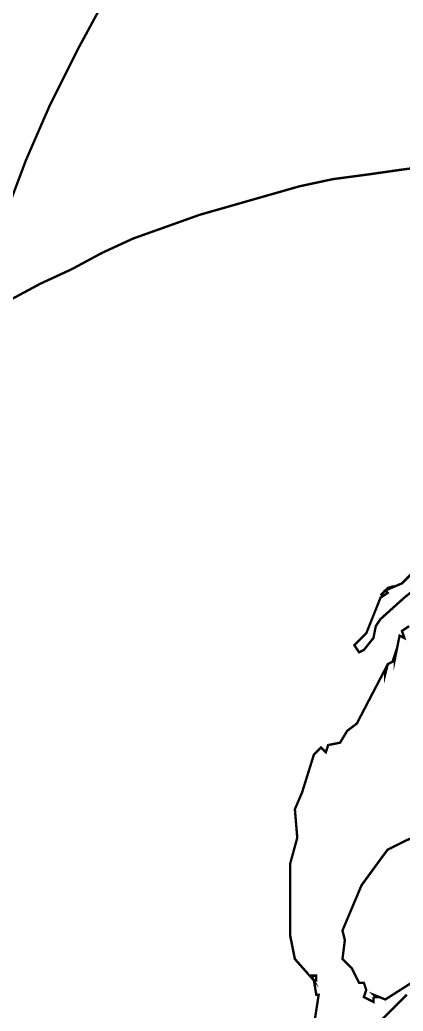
# Model space of a CAD drawing. Extents: x 475 to 2724, y -1 to 2248.
# Drawn here: x 975.4 to 1136.5, y 1249.1 to 1666 of the extents above; entities that cross this region are included whole.
import ezdxf

# ---------------------------------------------------------------- set-up
doc = ezdxf.new("R2010")
doc.units = 0
doc.layers.get('0').update_dxf_attribs({"color": 8, "linetype": 'CONTINUOUS'})

msp = doc.modelspace()

# ---------------------------------------------------------------- linework, layer by layer
at = {"color": 7, "const_width": 1}
for points in [[(1013, 1678), (1000, 1654), (988, 1630), (978, 1607), (969, 1583)], [(971, 1548), (984, 1555), (997, 1561), (1010, 1568), (1023, 1574), (1037, 1579), (1051, 1584), (1065, 1588), (1079, 1592), (1093, 1596), (1107, 1599), (1122, 1601), (1136, 1603), (1151, 1605)], [(1124, 1242), (1131, 1249), (1138, 1256)]]:
    msp.add_lwpolyline(points, dxfattribs=at)
at = {"color": 94, "const_width": 1}
for points in [[(1142, 1427), (1137, 1423), (1127, 1414), (1125, 1411), (1124, 1406), (1120, 1401), (1118, 1400), (1116, 1403), (1118, 1405), (1121, 1408), (1127, 1423), (1130, 1425), (1129, 1426), (1136, 1429), (1140, 1433)], [(1133, 1428), (1130, 1427), (1127, 1424), (1130, 1427), (1133, 1428)], [(1135, 1428), (1135, 1428)], [(1127, 1424), (1127, 1424)], [(1126, 1421), (1126, 1421)], [(1099, 1243), (1101, 1256), (1100, 1256), (1099, 1262), (1100, 1262), (1100, 1264), (1098, 1264), (1099, 1262), (1091, 1271), (1089, 1281), (1089, 1311), (1092, 1322), (1091, 1334), (1094, 1341), (1099, 1357), (1102, 1360), (1104, 1358), (1105, 1361), (1110, 1362), (1113, 1367), (1117, 1370), (1129, 1393), (1129, 1391), (1130, 1395), (1132, 1396), (1133, 1399), (1133, 1397), (1135, 1407), (1137, 1406), (1136, 1409), (1139, 1411)], [(1086, 1394), (1086, 1394)], [(1110, 1373), (1110, 1373)], [(1108, 1369), (1108, 1369)], [(1109, 1371), (1109, 1371)], [(1153, 1327), (1138, 1321), (1130, 1317), (1127, 1313), (1119, 1302), (1111, 1283), (1112, 1279), (1111, 1271), (1115, 1267), (1118, 1261), (1120, 1261), (1121, 1258), (1120, 1255), (1124, 1253), (1124, 1255)], [(1124, 1255), (1125, 1255), (1124, 1256), (1129, 1254), (1140, 1261), (1148, 1252), (1151, 1246), (1153, 1245), (1151, 1240), (1143, 1238), (1140, 1238), (1141, 1235), (1138, 1235), (1139, 1234), (1133, 1231), (1132, 1230), (1133, 1233), (1135, 1235), (1132, 1234)], [(1123, 1256), (1123, 1256)]]:
    msp.add_lwpolyline(points, dxfattribs=at)

doc.saveas('drawing.dxf')
